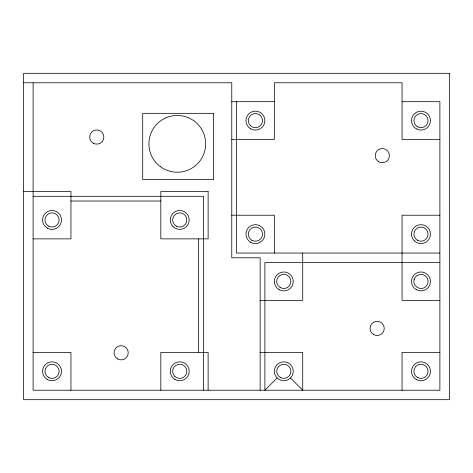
<?xml version="1.0" encoding="UTF-8"?>
<svg xmlns="http://www.w3.org/2000/svg" width="473" height="473" viewBox="0 0 473 473"><rect width="100%" height="100%" fill="white"/><g stroke="black" fill="none" stroke-linecap="round" stroke-linejoin="round"><path stroke-width="0.71" d="M277.113 377.992A9.46 9.46 0 0 0 292.935 373.753A9.46 9.46 0 0 0 281.352 362.17A9.46 9.46 0 0 0 277.113 377.992L264.88 390.225L264.88 262.515L439.89 262.515M23.65 82.775L231.77 82.775L231.77 257.785L260.15 257.785L260.15 390.225M231.77 101.695L274.34 101.695M402.05 101.695L439.89 101.695L439.89 390.225L33.11 390.225L33.11 82.775M231.77 139.535L274.34 139.535L274.34 82.775L402.05 82.775L402.05 139.535L439.89 139.535M23.65 191.565L70.95 191.565L70.95 238.865L33.11 238.865M33.11 196.295L203.39 196.295L203.39 390.225M70.95 201.025L160.82 201.025M231.77 215.215L274.34 215.215L274.34 253.055M439.89 215.215L402.05 215.215L402.05 300.355L439.89 300.355M439.89 253.055L236.5 253.055L236.5 101.695M260.15 300.355L302.72 300.355L302.72 253.055M33.11 352.385L70.95 352.385L70.95 390.225M260.15 352.385L302.72 352.385L302.72 390.225L290.487 377.992M439.89 352.385L402.05 352.385L402.05 390.225M208.12 390.225L208.12 352.385L160.82 352.385L160.82 390.225M198.66 238.865L198.66 352.385M414.135 279.602C412.036 286.236 421.277 291.575 425.972 286.437A7.077 7.077 0 0 0 425.972 276.433C422.389 272.625 415.335 274.511 414.135 279.602M449.35 73.315L23.65 73.315L23.65 399.685L449.35 399.685L449.35 73.315M213.648 113.331L142.698 113.331L142.698 179.551L213.648 179.551L213.648 113.331M208.12 191.565L160.82 191.565L160.82 238.865L208.12 238.865L208.12 191.565M160.406 166.656A28.38 28.38 0 0 0 205.483 147.05A28.38 28.38 0 0 0 165.97 117.812A28.38 28.38 0 0 0 160.406 166.656M373.605 334.541A7.095 7.095 0 0 0 384.247 328.398A7.095 7.095 0 0 0 373.605 322.249A7.095 7.095 0 0 0 373.605 334.541M93.216 143.177A7.095 7.095 0 0 0 103.859 137.034A7.095 7.095 0 0 0 93.216 130.891A7.095 7.095 0 0 0 93.216 143.177M117.594 358.942A7.095 7.095 0 0 0 128.236 352.793A7.095 7.095 0 0 0 117.594 346.65A7.095 7.095 0 0 0 117.594 358.942M378.761 161.778A7.095 7.095 0 0 0 389.403 155.635A7.095 7.095 0 0 0 378.761 149.492A7.095 7.095 0 0 0 378.761 161.778M414.283 240.822A9.46 9.46 0 0 0 430.105 236.583A9.46 9.46 0 0 0 418.522 225A9.46 9.46 0 0 0 414.283 240.822M250.69 242.33A9.46 9.46 0 0 0 264.88 234.135A9.46 9.46 0 0 0 250.69 225.94A9.46 9.46 0 0 0 250.69 242.33M416.24 379.5A9.46 9.46 0 0 0 430.43 371.305A9.46 9.46 0 0 0 416.24 363.11A9.46 9.46 0 0 0 416.24 379.5M250.69 128.81A9.46 9.46 0 0 0 264.88 120.615A9.46 9.46 0 0 0 250.69 112.42A9.46 9.46 0 0 0 250.69 128.81M47.3 228.14A9.46 9.46 0 0 0 61.49 219.945A9.46 9.46 0 0 0 47.3 211.75A9.46 9.46 0 0 0 47.3 228.14M175.01 379.5A9.46 9.46 0 0 0 189.2 371.305A9.46 9.46 0 0 0 175.01 363.11A9.46 9.46 0 0 0 175.01 379.5M279.07 289.63A9.46 9.46 0 0 0 293.26 281.435A9.46 9.46 0 0 0 279.07 273.24A9.46 9.46 0 0 0 279.07 289.63M416.24 289.63A9.46 9.46 0 0 0 430.43 281.435A9.46 9.46 0 0 0 416.24 273.24A9.46 9.46 0 0 0 416.24 289.63M416.24 128.81A9.46 9.46 0 0 0 430.43 120.615A9.46 9.46 0 0 0 416.24 112.42A9.46 9.46 0 0 0 416.24 128.81M47.3 379.5A9.46 9.46 0 0 0 61.49 371.305A9.46 9.46 0 0 0 47.3 363.11A9.46 9.46 0 0 0 47.3 379.5M280.252 287.578A7.095 7.095 0 0 0 290.895 281.435A7.095 7.095 0 0 0 280.252 275.292A7.095 7.095 0 0 0 280.252 287.578M280.264 377.43A7.077 7.077 0 0 0 290.877 371.305A7.077 7.077 0 0 0 280.264 365.18A7.077 7.077 0 0 0 280.264 377.43M417.423 377.448A7.095 7.095 0 0 0 428.065 371.305A7.095 7.095 0 0 0 417.423 365.162A7.095 7.095 0 0 0 417.423 377.448M173.053 226.632A9.46 9.46 0 0 0 188.875 222.393A9.46 9.46 0 0 0 177.292 210.81A9.46 9.46 0 0 0 173.053 226.632M176.193 226.088A7.095 7.095 0 0 0 186.835 219.945A7.095 7.095 0 0 0 176.193 213.802A7.095 7.095 0 0 0 176.193 226.088M174.72 376.325A7.095 7.095 0 0 0 186.593 373.144A7.095 7.095 0 0 0 177.901 364.452A7.095 7.095 0 0 0 174.72 376.325M48.483 226.088A7.095 7.095 0 0 0 59.125 219.945A7.095 7.095 0 0 0 48.483 213.802A7.095 7.095 0 0 0 48.483 226.088M250.4 125.635A7.095 7.095 0 0 0 262.273 122.454A7.095 7.095 0 0 0 253.581 113.762A7.095 7.095 0 0 0 250.4 125.635M251.873 240.278A7.095 7.095 0 0 0 262.515 234.135A7.095 7.095 0 0 0 251.873 227.992A7.095 7.095 0 0 0 251.873 240.278M48.483 377.448A7.095 7.095 0 0 0 59.125 371.305A7.095 7.095 0 0 0 48.483 365.162A7.095 7.095 0 0 0 48.483 377.448M417.434 126.74A7.077 7.077 0 0 0 428.047 120.615A7.077 7.077 0 0 0 417.434 114.49A7.077 7.077 0 0 0 417.434 126.74M417.434 240.26A7.077 7.077 0 0 0 428.047 234.135A7.077 7.077 0 0 0 417.434 228.01A7.077 7.077 0 0 0 417.434 240.26"/></g></svg>
